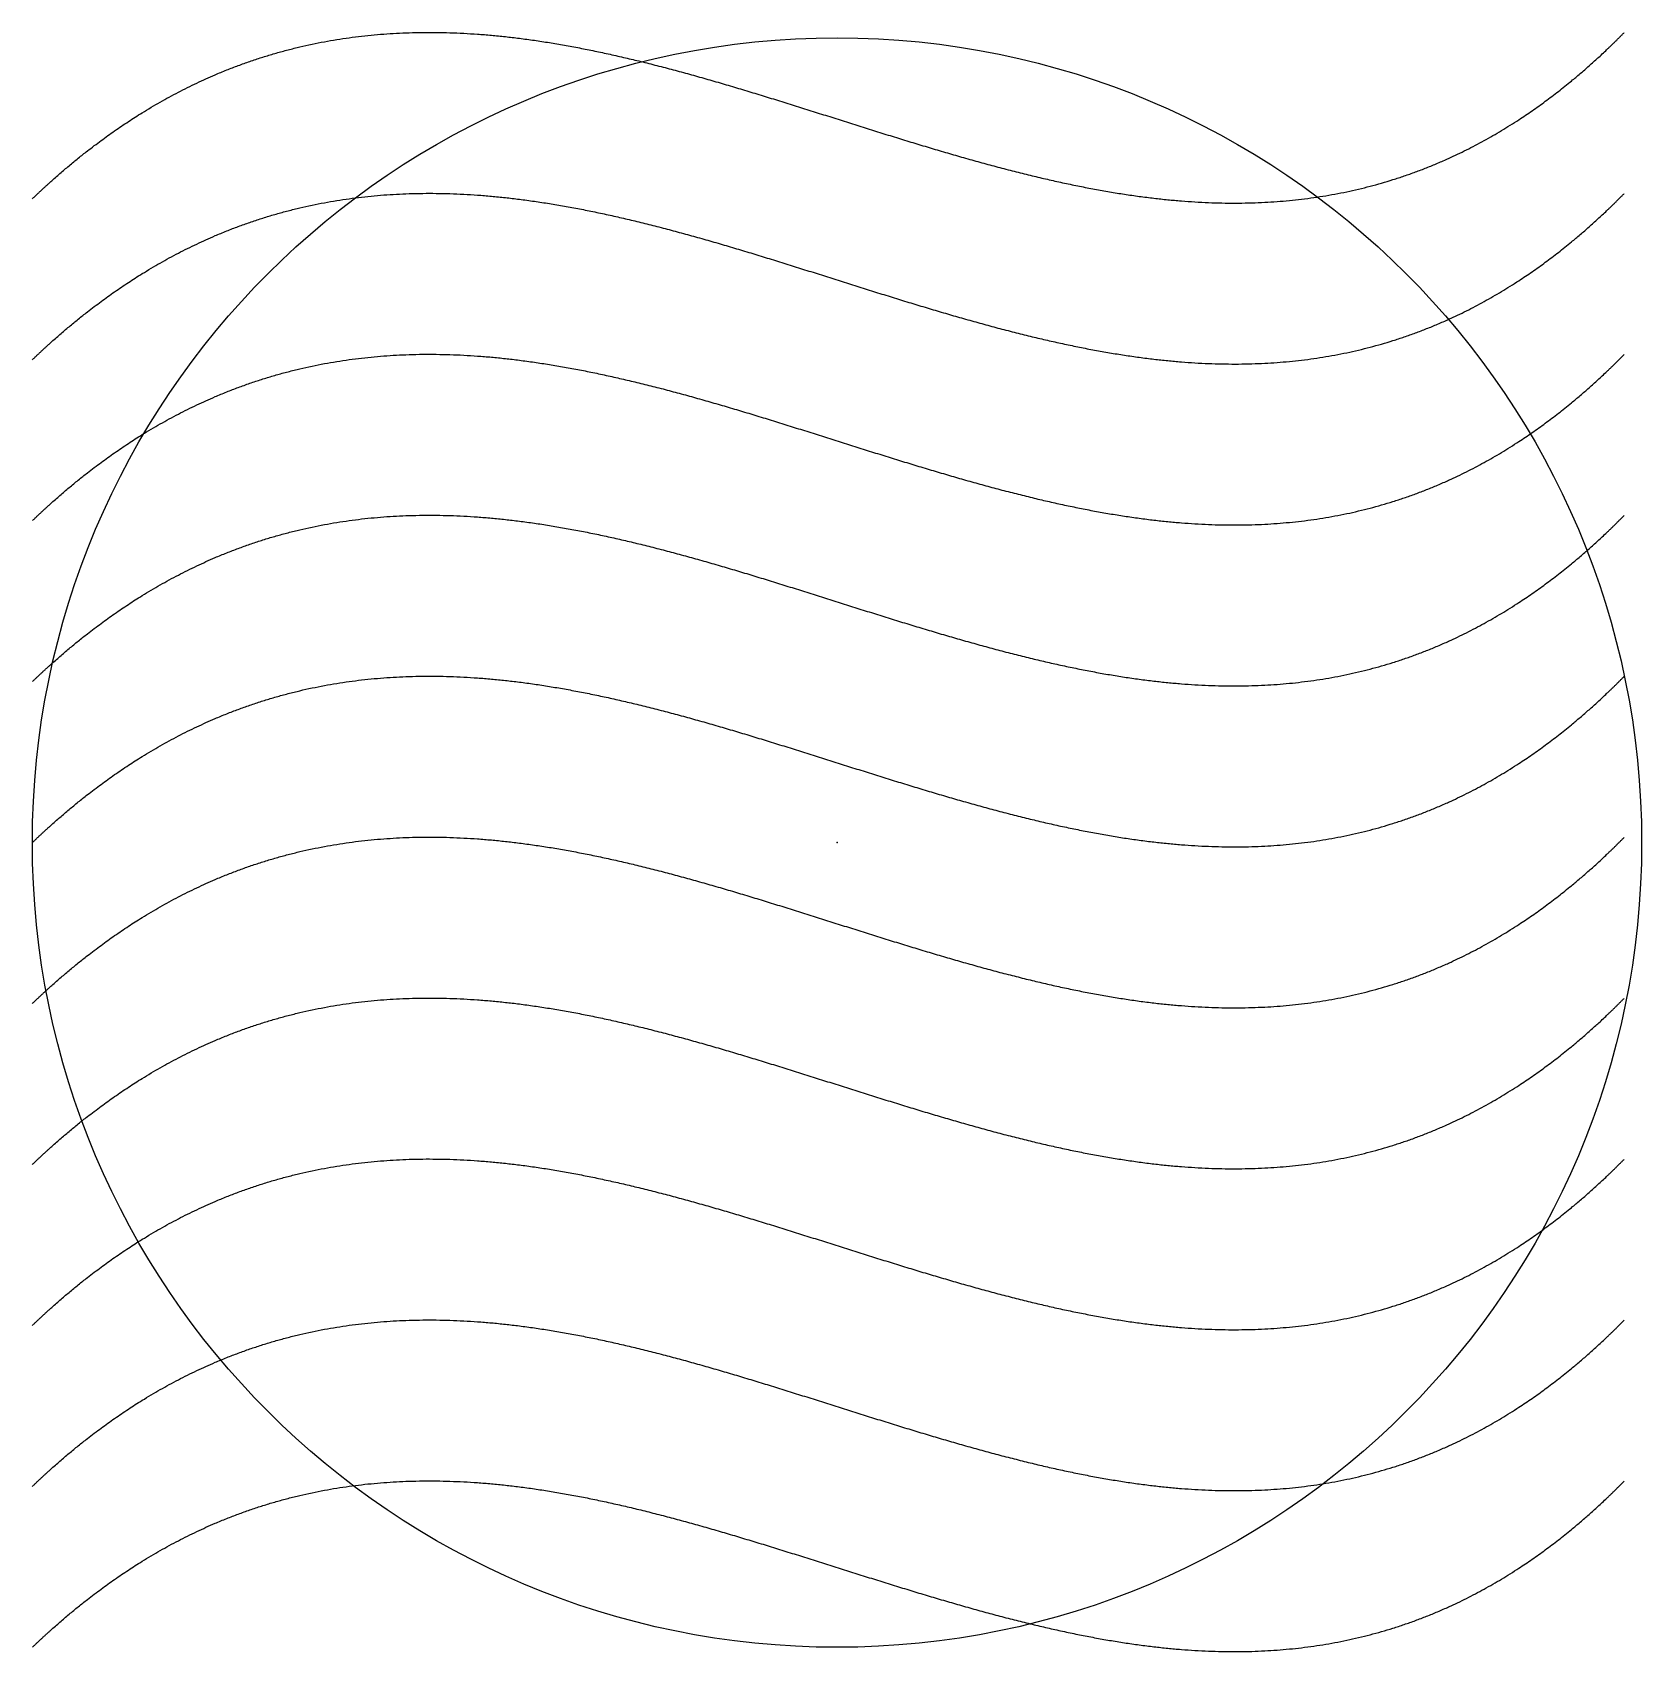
# Model space of a CAD drawing. Header units: millimetres. Extents: x -50 to 50, y -50 to 50.
import ezdxf

# ---------------------------------------------------------------- set-up
doc = ezdxf.new("R2010")
doc.units = ezdxf.units.MM
doc.layers.get('0').update_dxf_attribs({"linetype": 'CONTINUOUS'})

msp = doc.modelspace()

# ---------------------------------------------------------------- linework, layer by layer
msp.add_circle((0, 0), 50)
for points in [[(-50, 40), (-48.92, 41.04), (-46.73, 42.98), (-43.34, 45.5), (-38.6, 48.09), (-32.3, 50.01), (-25.64, 50.64), (-18.65, 50.06), (-11.39, 48.48), (-3.94, 46.25), (3.55, 43.79), (10.97, 41.57), (18.2, 39.99), (25.12, 39.43), (31.68, 40.09), (37.85, 42.06), (42.47, 44.71), (45.76, 47.29), (47.88, 49.27), (48.92, 50.33)], [(-50, 30), (-48.92, 31.04), (-46.73, 32.98), (-43.34, 35.5), (-38.6, 38.09), (-32.3, 40.01), (-25.64, 40.64), (-18.65, 40.06), (-11.39, 38.48), (-3.94, 36.25), (3.55, 33.79), (10.97, 31.57), (18.2, 29.99), (25.12, 29.43), (31.68, 30.09), (37.85, 32.06), (42.47, 34.71), (45.76, 37.29), (47.88, 39.27), (48.92, 40.33)], [(-50, 20), (-48.92, 21.04), (-46.73, 22.98), (-43.34, 25.5), (-38.6, 28.09), (-32.3, 30.01), (-25.64, 30.64), (-18.65, 30.06), (-11.39, 28.48), (-3.94, 26.25), (3.55, 23.79), (10.97, 21.57), (18.2, 19.99), (25.12, 19.43), (31.68, 20.09), (37.85, 22.06), (42.47, 24.71), (45.76, 27.29), (47.88, 29.27), (48.92, 30.33)], [(-50, 20), (-48.92, 21.04), (-46.73, 22.98), (-43.34, 25.5), (-38.6, 28.09), (-32.3, 30.01), (-25.64, 30.64), (-18.65, 30.06), (-11.39, 28.48), (-3.94, 26.25), (3.55, 23.79), (10.97, 21.57), (18.2, 19.99), (25.12, 19.43), (31.68, 20.09), (37.85, 22.06), (42.47, 24.71), (45.76, 27.29), (47.88, 29.27), (48.92, 30.33)], [(-50, 10), (-48.92, 11.04), (-46.73, 12.98), (-43.34, 15.5), (-38.6, 18.09), (-32.3, 20.01), (-25.64, 20.64), (-18.65, 20.06), (-11.39, 18.48), (-3.94, 16.25), (3.55, 13.79), (10.97, 11.57), (18.2, 9.99), (25.12, 9.43), (31.68, 10.09), (37.85, 12.06), (42.47, 14.71), (45.76, 17.29), (47.88, 19.27), (48.92, 20.33)], [(-50, 0), (-48.92, 1.04), (-46.73, 2.98), (-43.34, 5.5), (-38.6, 8.09), (-32.3, 10.01), (-25.64, 10.64), (-18.65, 10.06), (-11.39, 8.48), (-3.94, 6.25), (3.55, 3.79), (10.97, 1.57), (18.2, -0.01), (25.12, -0.57), (31.68, 0.09), (37.85, 2.06), (42.47, 4.71), (45.76, 7.29), (47.88, 9.27), (48.92, 10.33)], [(-50, -10), (-48.92, -8.96), (-46.73, -7.02), (-43.34, -4.5), (-38.6, -1.91), (-32.3, 0.01), (-25.64, 0.64), (-18.65, 0.06), (-11.39, -1.52), (-3.94, -3.75), (3.55, -6.21), (10.97, -8.43), (18.2, -10.01), (25.12, -10.57), (31.68, -9.91), (37.85, -7.94), (42.47, -5.29), (45.76, -2.71), (47.88, -0.73), (48.92, 0.33)], [(-50, -20), (-48.92, -18.96), (-46.73, -17.02), (-43.34, -14.5), (-38.6, -11.91), (-32.3, -9.99), (-25.64, -9.36), (-18.65, -9.94), (-11.39, -11.52), (-3.94, -13.75), (3.55, -16.21), (10.97, -18.43), (18.2, -20.01), (25.12, -20.57), (31.68, -19.91), (37.85, -17.94), (42.47, -15.29), (45.76, -12.71), (47.88, -10.73), (48.92, -9.67)], [(-50, -30), (-48.92, -28.96), (-46.73, -27.02), (-43.34, -24.5), (-38.6, -21.91), (-32.3, -19.99), (-25.64, -19.36), (-18.65, -19.94), (-11.39, -21.52), (-3.94, -23.75), (3.55, -26.21), (10.97, -28.43), (18.2, -30.01), (25.12, -30.57), (31.68, -29.91), (37.85, -27.94), (42.47, -25.29), (45.76, -22.71), (47.88, -20.73), (48.92, -19.67)], [(-50, -40), (-48.92, -38.96), (-46.73, -37.02), (-43.34, -34.5), (-38.6, -31.91), (-32.3, -29.99), (-25.64, -29.36), (-18.65, -29.94), (-11.39, -31.52), (-3.94, -33.75), (3.55, -36.21), (10.97, -38.43), (18.2, -40.01), (25.12, -40.57), (31.68, -39.91), (37.85, -37.94), (42.47, -35.29), (45.76, -32.71), (47.88, -30.73), (48.92, -29.67)], [(-50, -50), (-48.92, -48.96), (-46.73, -47.02), (-43.34, -44.5), (-38.6, -41.91), (-32.3, -39.99), (-25.64, -39.36), (-18.65, -39.94), (-11.39, -41.52), (-3.94, -43.75), (3.55, -46.21), (10.97, -48.43), (18.2, -50.01), (25.12, -50.57), (31.68, -49.91), (37.85, -47.94), (42.47, -45.29), (45.76, -42.71), (47.88, -40.73), (48.92, -39.67)]]:
    msp.add_open_spline(points, degree=5)
msp.add_point((0, 0))

doc.saveas('drawing.dxf')
